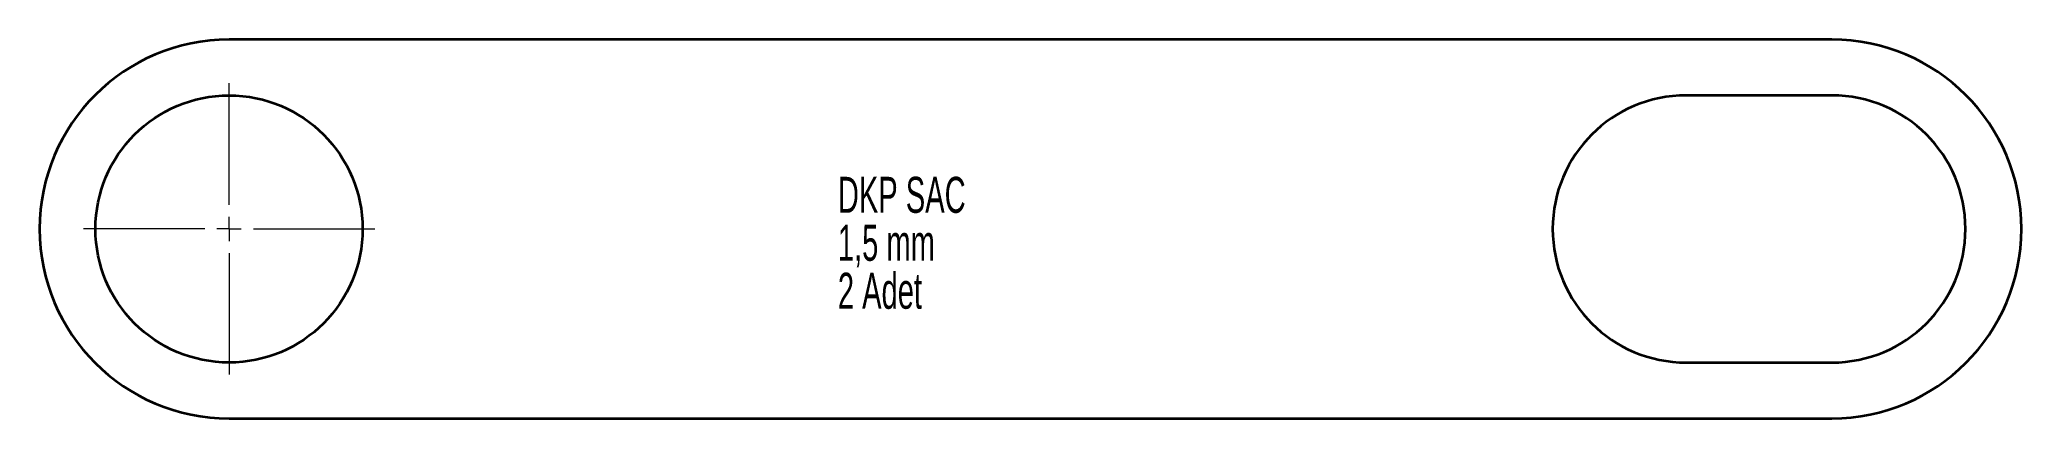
# Model space of a CAD drawing. Header units: millimetres. Extents: x -62 to 346, y 65 to 143.
import ezdxf

# ---------------------------------------------------------------- set-up
doc = ezdxf.new("R2010")
doc.units = ezdxf.units.MM
doc.styles.add('SLDTEXTSTYLE0', font='TXT', dxfattribs={"width": 0.605})

# ---------------------------------------------------------------- blocks, each defined once
blk = doc.blocks.new('SW_CENTERMARKSYMBOL_0')
at = {"color": 0, "linetype": 'Continuous', "lineweight": 18}
for p, q in [((0, 5), (0, 30)), ((-5, 0), (-30, 0)), ((0, 0), (-2.5, 0)), ((0, 0), (0, 2.5)), ((0, 0), (0, -2.5)), ((0, 0), (2.5, 0)), ((5, 0), (30, 0)), ((0, -5), (0, -30))]:
    blk.add_line(p, q, dxfattribs=at)

msp = doc.modelspace()

# ---------------------------------------------------------------- linework, layer by layer
at = {"color": 7, "linetype": 'Continuous', "lineweight": 35}
for p, q in [((306.6, 142.9), (-23.4, 142.9)), ((306.6, 131.4), (276.6, 131.4)), ((276.6, 76.4), (306.6, 76.4)), ((-23.4, 64.9), (306.6, 64.9))]:
    msp.add_line(p, q, dxfattribs=at)
msp.add_circle((-23.4, 103.9), 27.5, dxfattribs=at)
for centre, radius, start, end in [((-23.4, 103.9), 39, 90, 270), ((306.6, 103.9), 39, 270, 90), ((276.6, 103.9), 27.5, 90, 270), ((306.6, 103.9), 27.5, 270, 90)]:
    msp.add_arc(centre, radius, start, end, dxfattribs=at)

# ---------------------------------------------------------------- block references
at = {"color": 7, "linetype": 'Continuous', "lineweight": 18}
msp.add_blockref('SW_CENTERMARKSYMBOL_0', (-23.4, 103.9), dxfattribs=at)

# ---------------------------------------------------------------- texts
at = {"color": 7, "linetype": 'Continuous', "lineweight": 0, "char_height": 7.408, "attachment_point": 1, "style": 'SLDTEXTSTYLE0'}
for s, insert in [('DKP SAC', (101.94, 114.64)), ('1,5 mm', (101.94, 104.76)), ('2 Adet', (101.94, 94.88))]:
    msp.add_mtext(s, dxfattribs=dict(at, insert=insert))

doc.saveas('drawing.dxf')
